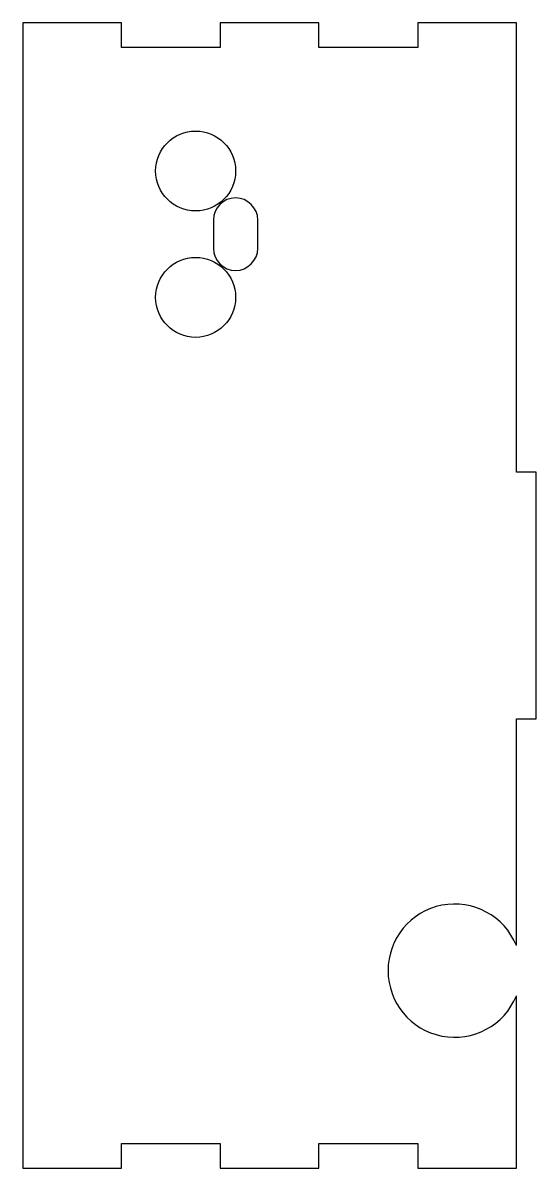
# Model space of a CAD drawing. Header units: millimetres. Extents: x -50 to 54, y -116 to 116.
import ezdxf

# ---------------------------------------------------------------- set-up
doc = ezdxf.new("R2010")
doc.units = ezdxf.units.MM

msp = doc.modelspace()

# ---------------------------------------------------------------- linework, layer by layer
at = {"color": 7, "linetype": 'Continuous', "lineweight": 25}
for p, q in [((-30, 116), (-50, 116)), ((-50, 116), (-50, -116)), ((-30, 111), (-30, 116)), ((-10, 116), (-10, 111)), ((10, 116), (-10, 116)), ((10, 111), (10, 116)), ((30, 116), (30, 111)), ((50, 116), (30, 116)), ((50, 25), (50, 116)), ((-10, 111), (-30, 111)), ((30, 111), (10, 111)), ((-11.4, 76.05), (-11.4, 70.35)), ((-2.4, 70.35), (-2.4, 76.05)), ((54, 25), (50, 25)), ((54, -25), (54, 25)), ((50, -25), (54, -25)), ((50, -70.9), (50, -25)), ((50, -116), (50, -81.1)), ((-30, -111), (-10, -111)), ((-30, -116), (-30, -111)), ((-10, -111), (-10, -116)), ((10, -111), (30, -111)), ((10, -116), (10, -111)), ((30, -111), (30, -116)), ((-50, -116), (-30, -116)), ((-10, -116), (10, -116)), ((30, -116), (50, -116))]:
    msp.add_line(p, q, dxfattribs=at)
for centre in [(-15, 86), (-15, 60.4)]:
    msp.add_circle(centre, 8.1, dxfattribs=at)
for centre, radius, start, end in [((-6.9, 76.05), 4.5, 0, 180), ((-6.9, 70.35), 4.5, 180, 0), ((37.5, -76), 13.5, 22.1916, 337.8084)]:
    msp.add_arc(centre, radius, start, end, dxfattribs=at)

doc.saveas('drawing.dxf')
